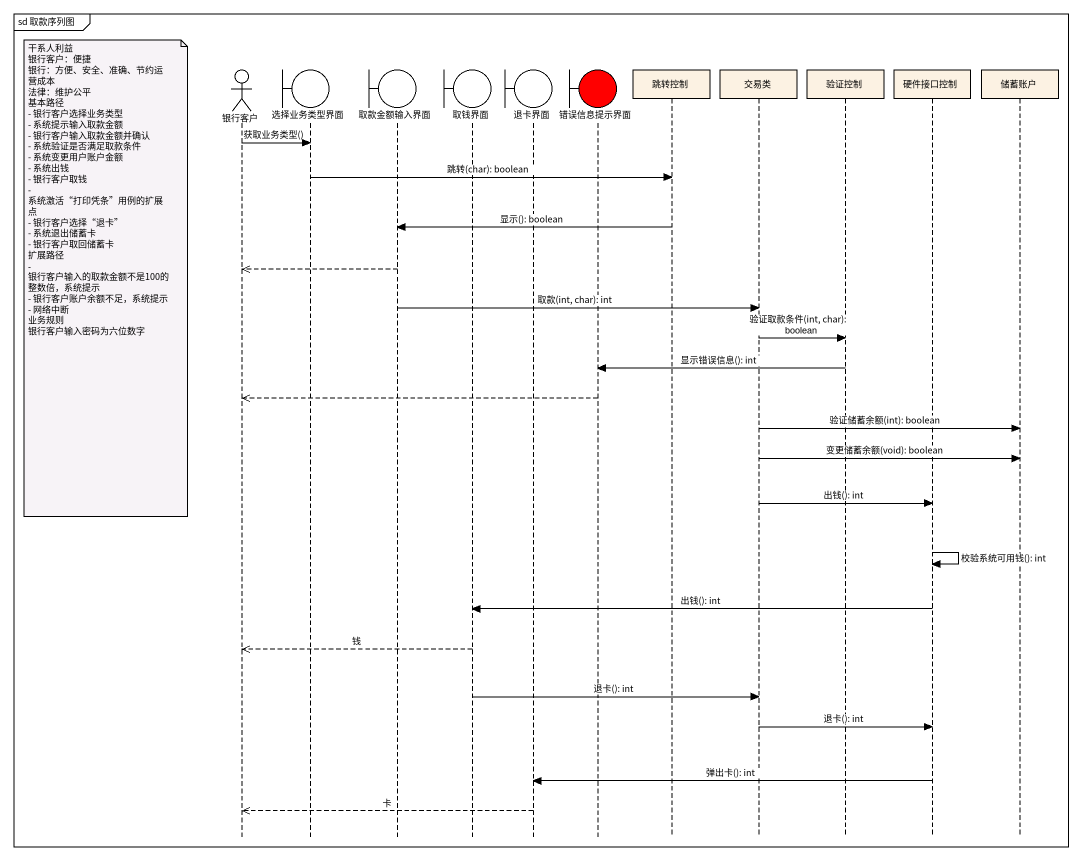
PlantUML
@startuml
mainframe sd 取款序列图
hide footbox
actor 银行客户
boundary 选择业务类型界面 #FFFFFF
boundary 取款金额输入界面 #FFFFFF
boundary 取钱界面
boundary 退卡界面
boundary 错误信息提示界面 #FF0000
participant 跳转控制
participant 交易类
participant 验证控制
participant 硬件接口控制
participant 储蓄账户

银行客户 -> 选择业务类型界面 : 获取业务类型()
选择业务类型界面 -> 跳转控制 : 跳转(char): boolean
跳转控制 -> 取款金额输入界面 : 显示(): boolean
取款金额输入界面 -->> 银行客户
note left of 银行客户
  干系人利益
  银行客户：便捷
  银行：方便、安全、准确、节约运营成本
  法律：维护公平
  基本路径
  - 银行客户选择业务类型
  - 系统提示输入取款金额
  - 银行客户输入取款金额并确认
  - 系统验证是否满足取款条件
  - 系统变更用户账户金额
  - 系统出钱
  - 银行客户取钱
  - 系统激活“打印凭条”用例的扩展点
  - 银行客户选择“退卡”
  - 系统退出储蓄卡
  - 银行客户取回储蓄卡
  扩展路径
  - 银行客户输入的取款金额不是100的整数倍，系统提示
  - 银行客户账户余额不足，系统提示
  - 网络中断
  业务规则
  银行客户输入密码为六位数字
end note
取款金额输入界面 -> 交易类 : 取款(int, char): int
交易类 -> 验证控制 : 验证取款条件(int, char): boolean
验证控制 -> 错误信息提示界面 : 显示错误信息(): int
错误信息提示界面 -->> 银行客户
交易类 -> 储蓄账户 : 验证储蓄余额(int): boolean
交易类 -> 储蓄账户 : 变更储蓄余额(void): boolean
交易类 -> 硬件接口控制 : 出钱(): int
硬件接口控制 -> 硬件接口控制 : 校验系统可用钱(): int
硬件接口控制 -> 取钱界面 : 出钱(): int
取钱界面 -->> 银行客户 : 钱
取钱界面 -> 交易类 : 退卡(): int
交易类 -> 硬件接口控制 : 退卡(): int
硬件接口控制 -> 退卡界面 : 弹出卡(): int
退卡界面 -->> 银行客户 : 卡
@enduml
